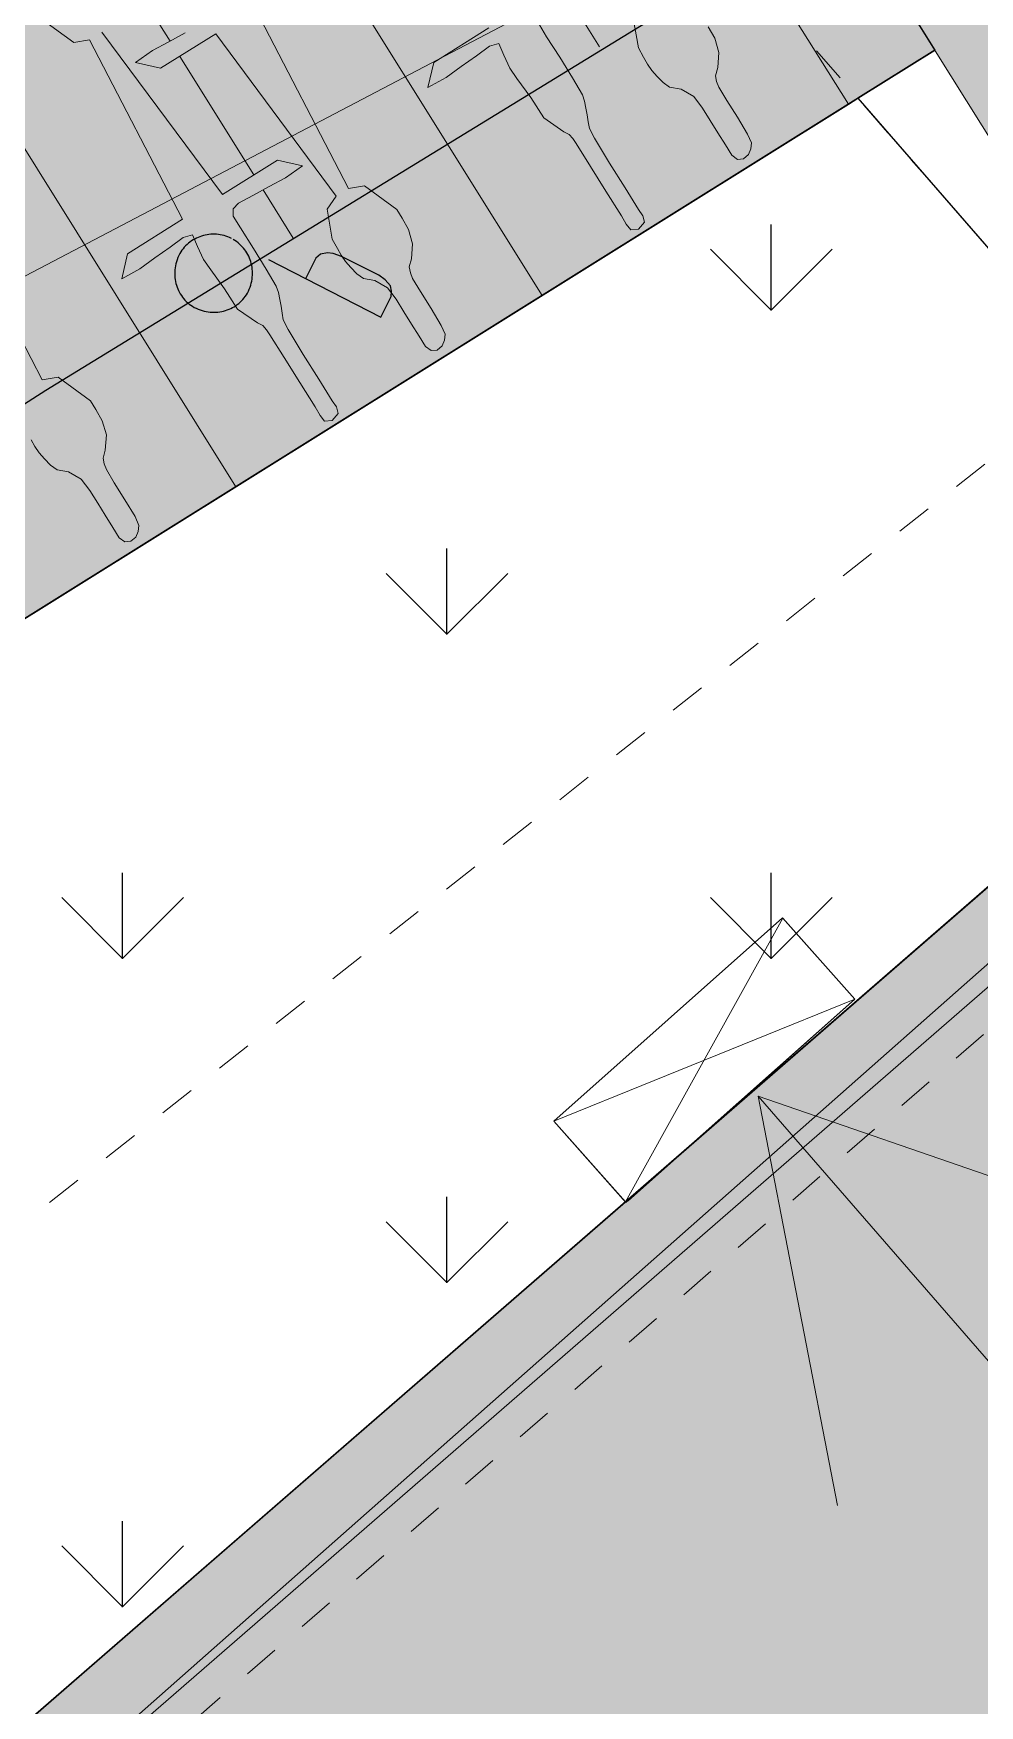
# Model space of a CAD drawing. Header units: metres. Extents: x 507649 to 508899, y 6966965 to 6967377.
# Drawn here: x 507763.192 to 507765.811, y 6967252.412 to 6967257.045 of the extents above; entities that cross this region are included whole.
import ezdxf

# ---------------------------------------------------------------- set-up
doc = ezdxf.new("R2010")
doc.units = ezdxf.units.M
doc.header["$PDMODE"] = 1
doc.linetypes.add('Grid Line', pattern=[2.1, 1.2, -0.3, 0.3, -0.3])
doc.linetypes.add('Overhead', pattern=[0.004, 0.0025, -0.0015])
doc.layers.get('DEFPOINTS').update_dxf_attribs({"color": 11})
for name, color, linetype, lineweight in [('A-DETL', 252, 'Continuous', 15), ('A-DETL-GENF', 252, 'Continuous', 5), ('A-FLOR', 252, 'Continuous', 5), ('A-FLOR-OVHD', 252, 'Overhead', 5), ('A-WALL', 252, 'Continuous', 5), ('S_RM_UG_PIPES', 252, 'EXIST_RISINGMAIN', 0)]:
    doc.layers.add(name, color=color, linetype=linetype, lineweight=lineweight)
for name, color, linetype in [('C_ARCH_BUILDING_OUTLINE', 5, 'Continuous'), ('C_TEXT_2.5', 7, 'Continuous'), ('HATCH_LANDSCAPE', 1, 'Continuous'), ('mga2020ROAD_FURNITURE', 252, 'Continuous'), ('mga2020TOPO_GEN', 252, 'Continuous'), ('PAV_CREST SAG', 2, 'Continuous'), ('PAV_FOOTPATH', 101, 'Continuous'), ('ROAD_FURNITURE', 252, 'Continuous')]:
    doc.layers.add(name, color=color, linetype=linetype)
doc.layers.add('C_HATCH_PR_BUILDING', color=7, linetype='Continuous', true_color=0xffffff)
doc.layers.add('HATCH_PAVEMENT_FOOTPATH', color=7, linetype='Continuous', true_color=0xffe8a3)
doc.layers.add('defpoints_hatch_bdy', color=47, linetype='Continuous', plot=False)
doc.layers.add('G-ANNO-TEXT', color=47, linetype='Continuous', lineweight=5, plot=False)
doc.layers.add('S-GRID', color=47, linetype='Continuous', lineweight=5, plot=False)
doc.styles.get("Standard").update_dxf_attribs({"font": 'ARIALN.TTF'})
doc.linetypes.add('EXIST_RISINGMAIN', pattern='A,5,-2.5,5,-2,["RM",Standard,S=2.5,R=0,X=0,Y=-1.25],-5,5,-2.5,5,-2.5', length=34.5)

# ---------------------------------------------------------------- blocks, each defined once
blk = doc.blocks.new('XD_HATCH')
at = {"layer": 'C_HATCH_PR_BUILDING'}
h = blk.add_hatch(color=256, dxfattribs=at)
h.dxf.hatch_style = 1
h.paths.add_polyline_path([(507766.7115, 6967255.4419), (507736.5225, 6967229.2026), (507736.7065, 6967228.9886), (507736.6866, 6967228.9713), (507782.5664, 6967176.2259), (507795.6608, 6967161.1606), (507797.004, 6967162.3282), (507817.315, 6967142.7075), (507816.1899, 6967141.3183), (507902.111, 6967071.7319), (507911.8012, 6967083.7195), (507919.9177, 6967093.7604), (507927.2652, 6967102.8327), (507888.2111, 6967134.4624), (507891.1024, 6967138.2676), (507841.6235, 6967217.7421), (507824.7665, 6967203.095), (507829.3108, 6967190.6071), (507825.7524, 6967187.5143), (507795.4936, 6967222.4037)])
at = {"layer": 'HATCH_LANDSCAPE', "ltscale": 0.5}
h = blk.add_hatch(dxfattribs=at)
h.set_pattern_fill('GRASS', color=256, scale=0.05)
h.paths.add_polyline_path([(507765.6876, 6967256.9979), (507766.7115, 6967255.4419), (507751.6164, 6967242.3217), (507748.7956, 6967245.5671), (507737.8253, 6967236.032), (507740.6461, 6967232.7866), (507736.5214, 6967229.2015), (507736.2584, 6967228.8951), (507736.0784, 6967229.1466), (507735.8162, 6967229.5596), (507735.5842, 6967229.9902), (507735.3834, 6967230.4363), (507735.2151, 6967230.8956), (507735.1947, 6967230.9601), (507735.1169, 6967231.2239), (507735.0799, 6967231.3658), (507734.9786, 6967231.8443), (507734.9118, 6967232.3289), (507734.8797, 6967232.8171), (507734.8803, 6967233.246), (507734.8828, 6967233.3062), (507734.9203, 6967233.7944), (507734.9896, 6967234.2792), (507735.0933, 6967234.7572), (507735.1745, 6967235.0486), (507735.231, 6967235.2266), (507735.4019, 6967235.6849), (507735.5476, 6967236.0122), (507735.6051, 6967236.1298), (507735.6577, 6967236.2326), (507735.8387, 6967236.5602), (507736.1023, 6967236.972), (507736.3513, 6967237.3085), (507736.3954, 6967237.3633), (507736.7158, 6967237.7327), (507737.0357, 6967238.0527), (507737.0624, 6967238.0775), (507737.2362, 6967238.2327), (507737.8116, 6967238.7328), (507738.189, 6967239.0609), (507738.5664, 6967239.3889), (507738.9437, 6967239.7169), (507739.3211, 6967240.0449), (507739.6985, 6967240.3729), (507739.8922, 6967240.5412), (507740.4538, 6967241.028), (507740.8316, 6967241.3555), (507741.2094, 6967241.683), (507741.5872, 6967242.0104), (507741.9651, 6967242.3379), (507742.3429, 6967242.6654), (507742.7207, 6967242.9929), (507743.0985, 6967243.3204), (507743.4764, 6967243.6479), (507743.8542, 6967243.9754), (507744.232, 6967244.3028), (507744.6098, 6967244.6303), (507744.9877, 6967244.9578), (507745.3655, 6967245.2853), (507745.7433, 6967245.6128), (507746.1211, 6967245.9403), (507746.499, 6967246.2678), (507746.8768, 6967246.5953), (507747.2546, 6967246.9227), (507747.6324, 6967247.2502), (507748.0103, 6967247.5777), (507748.3881, 6967247.9052), (507748.7659, 6967248.2327), (507749.1437, 6967248.5602), (507749.5216, 6967248.8877), (507749.8994, 6967249.2152), (507750.2772, 6967249.5426), (507750.655, 6967249.8701), (507750.8401, 6967250.0329), (507750.9252, 6967249.8972), (507751.8789, 6967248.3707), (507765.4483, 6967256.8484)])
at = {"layer": 'HATCH_PAVEMENT_FOOTPATH'}
h = blk.add_hatch(color=256, dxfattribs=at)
h.dxf.hatch_style = 1
h.paths.add_polyline_path([(507837.6741, 6967229.3651), (507837.6601, 6967229.3656), (507837.6504, 6967229.3603)], flags=17)
h.paths.add_polyline_path([(507818.8549, 6967260.9586), (507815.9879, 6967264.6389), (507812.7997, 6967267.4531), (507809.6019, 6967269.3029), (507805.8619, 6967270.6226), (507801.8063, 6967271.2294), (507798.1702, 6967271.0491), (507794.4038, 6967270.141), (507771.8963, 6967256.0787), (507773.231, 6967254.5403), (507795.1886, 6967268.2729), (507798.4566, 6967269.0609), (507801.7069, 6967269.222), (507805.3767, 6967268.6729), (507808.7612, 6967267.4786), (507811.6257, 6967265.8217), (507814.67, 6967263.1345), (507817.3271, 6967259.6667), (507819.0304, 6967256.9433), (507820.7235, 6967258.0021)])
h.paths.add_polyline_path([(507824.7568, 6967208.8777), (507820.8548, 6967204.075), (507817.8418, 6967207.5341)], flags=16)
h.paths.add_polyline_path([(507775.2, 6967252.2769), (507773.231, 6967254.5403), (507771.8963, 6967256.0787), (507768.8747, 6967259.5551), (507765.4333, 6967257.405), (507766.5276, 6967255.6535), (507766.7115, 6967255.4419), (507767.0075, 6967255.0955), (507767.5476, 6967254.4751), (507769.1356, 6967252.7357), (507770.0422, 6967251.7102), (507770.6909, 6967250.9598), (507784.4416, 6967235.0558), (507795.4878, 6967222.3587), (507798.5455, 6967218.8848), (507825.7524, 6967187.5143), (507829.3108, 6967190.6071), (507824.7665, 6967203.095), (507841.6235, 6967217.7421), (507841.6355, 6967217.752), (507842.5745, 6967216.2486), (507846.7018, 6967218.8539), (507843.9539, 6967223.1655), (507842.821, 6967224.9787), (507836.0398, 6967235.8326), (507834.8741, 6967237.6984), (507828.0909, 6967248.5555), (507828.2181, 6967248.635), (507824.2068, 6967255.0785), (507824.2306, 6967257.0688), (507826.6039, 6967258.5414), (507828.5549, 6967258.0054), (507828.2109, 6967258.8379), (507826.5153, 6967261.5518), (507825.7564, 6967262.054), (507825.5442, 6967260.2375), (507821.0713, 6967257.4518), (507820.7233, 6967258.002), (507819.0304, 6967256.9433), (507820.4026, 6967254.7492), (507825.1395, 6967249.8154), (507839.4219, 6967226.9278), (507827.0153, 6967211.6575), (507816.098, 6967209.5361), (507803.586, 6967223.8952), (507801.4694, 6967222.0543), (507795.9286, 6967228.4506), (507787.704, 6967237.9042)])
h = blk.add_hatch(color=256, dxfattribs=at)
h.dxf.hatch_style = 1
h.paths.add_polyline_path([(507751.8789, 6967248.3707), (507750.8192, 6967250.0668), (507764.199, 6967258.2482), (507768.6503, 6967260.7366), (507768.8747, 6967259.5551), (507765.4333, 6967257.405), (507765.6876, 6967256.9979)])
at = {"elevation": 4.784}
blk.add_lwpolyline([(507748.3881, 6967247.9052), (507748.7659, 6967248.2327), (507749.1437, 6967248.5602), (507749.5216, 6967248.8877), (507749.8994, 6967249.2152), (507750.2772, 6967249.5426), (507750.655, 6967249.8701), (507750.8401, 6967250.0329), (507750.9252, 6967249.8972), (507751.8789, 6967248.3707), (507765.4483, 6967256.8484), (507765.4746, 6967256.8649), (507766.7115, 6967255.4419), (507751.6164, 6967242.3217)], dxfattribs=at)
at = {"layer": 'defpoints_hatch_bdy', "color": 4}
blk.add_lwpolyline([(507751.8789, 6967248.3707), (507750.8192, 6967250.0668), (507764.6279, 6967258.6941), (507765.6876, 6967256.9979)], close=True, dxfattribs=at)
blk = doc.blocks.new('BAC R BOL SMALL')
for p, q in [((-2.1385, 3.8476), (-2.3209, 3.7415)), ((-1.9516, 3.9447), (-2.1385, 3.8476)), ((-1.7605, 4.0325), (-1.9516, 3.9447)), ((-1.5655, 4.1112), (-1.7605, 4.0325)), ((-1.367, 4.1804), (-1.5655, 4.1112)), ((-1.1654, 4.2401), (-1.367, 4.1804)), ((-0.9611, 4.2902), (-1.1654, 4.2401)), ((-0.7544, 4.3306), (-0.9611, 4.2902)), ((-0.5458, 4.3611), (-0.7544, 4.3306)), ((-0.3356, 4.3816), (-0.5458, 4.3611)), ((-0.1241, 4.392), (-0.3356, 4.3816)), ((0.0882, 4.3922), (-0.1241, 4.392)), ((0.301, 4.3821), (0.0882, 4.3922)), ((0.5139, 4.3616), (0.301, 4.3821)), ((0.7265, 4.3305), (0.5139, 4.3616)), ((0.9385, 4.2888), (0.7265, 4.3305)), ((1.1495, 4.2362), (0.9385, 4.2888)), ((1.359, 4.1728), (1.1495, 4.2362)), ((1.5668, 4.0983), (1.359, 4.1728)), ((1.7725, 4.0127), (1.5668, 4.0983)), ((1.9756, 3.9158), (1.7725, 4.0127)), ((2.364, 3.6868), (2.1736, 3.8056)), ((-3.9185, 1.9844), (-4.0159, 1.7589)), ((-3.8088, 2.2087), (-3.9185, 1.9844)), ((-3.6931, 2.3988), (-3.8088, 2.2087)), ((-3.569, 2.5811), (-3.6931, 2.3988)), ((-3.4369, 2.7554), (-3.569, 2.5811)), ((-3.2973, 2.9215), (-3.4369, 2.7554)), ((-3.1504, 3.0794), (-3.2973, 2.9215)), ((-2.9967, 3.229), (-3.1504, 3.0794)), ((-2.8365, 3.3701), (-2.9967, 3.229)), ((-2.6702, 3.5026), (-2.8365, 3.3701)), ((-2.4982, 3.6265), (-2.6702, 3.5026)), ((-2.3209, 3.7415), (-2.4982, 3.6265)), ((2.5466, 3.5598), (2.364, 3.6868)), ((2.7214, 3.4249), (2.5466, 3.5598)), ((2.8881, 3.2825), (2.7214, 3.4249)), ((3.0465, 3.1328), (2.8881, 3.2825)), ((3.1966, 2.9762), (3.0465, 3.1328)), ((3.3382, 2.813), (3.1966, 2.9762)), ((3.4711, 2.6437), (3.3382, 2.813)), ((3.5951, 2.4684), (3.4711, 2.6437)), ((3.7101, 2.2875), (3.5951, 2.4684)), ((3.816, 2.1015), (3.7101, 2.2875)), ((3.9126, 1.9105), (3.816, 2.1015)), ((3.9998, 1.7149), (3.9126, 1.9105)), ((11.9592, 2.1519), (11.43, 1.6933)), ((12.7353, 2.293), (11.9592, 2.1519)), ((13.3703, 2.2225), (12.7353, 2.293)), ((14.3228, 1.905), (13.3703, 2.2225)), ((18.4856, -0.2117), (14.3228, 1.905)), ((-4.3679, 0.1747), (-4.3729, -0.0484)), ((-4.3519, 0.3993), (-4.3679, 0.1747)), ((-4.3247, 0.625), (-4.3519, 0.3993)), ((-4.2862, 0.8515), (-4.3247, 0.625)), ((-4.2362, 1.0785), (-4.2862, 0.8515)), ((-4.1746, 1.3056), (-4.2362, 1.0785)), ((-4.1012, 1.5325), (-4.1746, 1.3056)), ((-4.0159, 1.7589), (-4.1012, 1.5325)), ((4.0773, 1.5151), (3.9998, 1.7149)), ((4.145, 1.3114), (4.0773, 1.5151)), ((4.2028, 1.1041), (4.145, 1.3114)), ((4.2506, 0.8936), (4.2028, 1.1041)), ((4.2881, 0.6801), (4.2506, 0.8936)), ((4.3152, 0.4641), (4.2881, 0.6801)), ((4.3318, 0.2458), (4.3152, 0.4641)), ((4.3376, 0.0256), (4.3318, 0.2458)), ((4.3327, -0.1962), (4.3376, 0.0256)), ((6.1384, 1.5522), (18.6973, -4.9036)), ((11.43, 1.6933), (10.2659, -0.5997)), ((-4.3729, -0.0484), (-4.367, -0.2697)), ((-4.367, -0.2697), (-4.3504, -0.4889)), ((-4.3504, -0.4889), (-4.3233, -0.7057)), ((-4.3233, -0.7057), (-4.2858, -0.9197)), ((-4.2858, -0.9197), (-4.2381, -1.1305)), ((-4.2381, -1.1305), (-4.1802, -1.3379)), ((-4.1802, -1.3379), (-4.1125, -1.5415)), ((-4.1125, -1.5415), (-4.035, -1.741)), ((-4.035, -1.741), (-3.9478, -1.936)), ((3.8833, -1.9876), (3.9807, -1.7651)), ((3.9807, -1.7651), (4.066, -1.5415)), ((4.066, -1.5415), (4.1394, -1.3172)), ((4.1394, -1.3172), (4.201, -1.0925)), ((4.201, -1.0925), (4.251, -0.8677)), ((4.251, -0.8677), (4.2895, -0.6432)), ((4.2895, -0.6432), (4.3167, -0.4192)), ((4.3167, -0.4192), (4.3327, -0.1962)), ((19.1911, -0.7409), (18.4856, -0.2117)), ((19.7909, -1.4111), (19.1911, -0.7409)), ((19.8967, -2.0109), (19.7909, -1.4111)), ((-3.9478, -1.936), (-3.8512, -2.1263)), ((-3.8512, -2.1263), (-3.7453, -2.3115)), ((-3.7453, -2.3115), (-3.6303, -2.4912)), ((-3.6303, -2.4912), (-3.5063, -2.6651)), ((-3.5063, -2.6651), (-3.3734, -2.8329)), ((-3.3734, -2.8329), (-3.2318, -2.9943)), ((-3.2318, -2.9943), (-3.0817, -3.1489)), ((-3.0817, -3.1489), (-2.9233, -3.2965)), ((-2.9233, -3.2965), (-2.7566, -3.4365)), ((-2.7566, -3.4365), (-2.5818, -3.5688)), ((-2.5818, -3.5688), (-2.3992, -3.6931)), ((-2.3992, -3.6931), (-2.2088, -3.8088)), ((2.0929, -3.842), (2.2776, -3.7372)), ((2.2776, -3.7372), (2.457, -3.6233)), ((2.457, -3.6233), (2.6306, -3.5003)), ((2.6306, -3.5003), (2.7982, -3.3685)), ((2.7982, -3.3685), (2.9594, -3.2279)), ((2.9594, -3.2279), (3.1139, -3.0788)), ((3.1139, -3.0788), (3.2613, -2.9211)), ((3.2613, -2.9211), (3.4013, -2.7552)), ((3.4013, -2.7552), (3.5336, -2.5811)), ((3.5336, -2.5811), (3.6578, -2.3989)), ((3.6578, -2.3989), (3.7736, -2.2088)), ((3.7736, -2.2088), (3.8833, -1.9876)), ((18.6973, -4.9036), (19.8614, -2.6106)), ((19.8614, -2.6106), (19.8967, -2.0109)), ((-2.2088, -3.8088), (-1.9877, -3.9154)), ((-1.9877, -3.9154), (-1.7652, -4.0101)), ((-1.7652, -4.0101), (-1.5416, -4.0931)), ((-1.5416, -4.0931), (-1.3173, -4.1646)), ((-1.3173, -4.1646), (-1.0926, -4.2245)), ((-1.0926, -4.2245), (-0.8679, -4.2732)), ((-0.8679, -4.2732), (-0.6435, -4.3106)), ((-0.6435, -4.3106), (-0.4197, -4.337)), ((-0.4197, -4.337), (-0.1969, -4.3525)), ((-0.1969, -4.3525), (0.0246, -4.3573)), ((0.0246, -4.3573), (0.2444, -4.3514)), ((0.2444, -4.3514), (0.4623, -4.335)), ((0.4623, -4.335), (0.6778, -4.3082)), ((0.6778, -4.3082), (0.8906, -4.2712)), ((0.8906, -4.2712), (1.1005, -4.2241)), ((1.1005, -4.2241), (1.307, -4.1671)), ((1.307, -4.1671), (1.5099, -4.1002)), ((1.5099, -4.1002), (1.7087, -4.0236)), ((1.7087, -4.0236), (1.9031, -3.9375)), ((1.9031, -3.9375), (2.0929, -3.842))]:
    blk.add_line(p, q)
blk = doc.blocks.new('XE_SURVEY')
at = {"layer": 'mga2020ROAD_FURNITURE'}
blk.add_point((507763.7258, 6967256.3762, 4.6691), dxfattribs=at)
blk.add_point((507763.7258, 6967256.3762, 4.6691), dxfattribs=at)
at = {"layer": 'mga2020TOPO_GEN'}
blk.add_polyline3d([(507721.4061, 6967230.9471, 4.3849), (507722.8503, 6967231.8206, 4.4603), (507725.9428, 6967226.5822, 4.5347), (507728.7643, 6967229.3076, 4.3792), (507732.4014, 6967233.8998, 4.4481), (507736.333, 6967237.9283, 4.5187), (507738.4795, 6967240.1832, 4.5227), (507742.8798, 6967243.4148, 4.5515), (507748.1545, 6967246.6967, 4.5782), (507754.6316, 6967250.6759, 4.5949), (507759.7921, 6967253.8601, 4.5724), (507763.226, 6967256.0566, 4.6167), (507767.2843, 6967258.544, 4.6833), (507767.3115, 6967260.0389, 4.6591)], dxfattribs=at)
at = {"layer": 'S_RM_UG_PIPES'}
blk.add_lwpolyline([(507782.1336, 6967282.6972), (507782.6195, 6967280.7571), (507784.2107, 6967274.4042), (507783.0387, 6967266.9042), (507782.2027, 6967265.9602), (507774.9124, 6967262.4329), (507770.4424, 6967260.194), (507766.0161, 6967257.8685), (507761.8947, 6967255.7032), (507756.9433, 6967252.5983), (507752.2532, 6967249.6573), (507747.9878, 6967247.1179), (507745.4098, 6967245.5836), (507743.6911, 6967244.5608), (507741.1352, 6967242.9905), (507734.7873, 6967238.9962), (507730.5554, 6967236.3333), (507726.0446, 6967234.1852), (507725.0957, 6967233.7482), (507720.8087, 6967233.4102), (507720.2157, 6967230.8222)], dxfattribs=at)
at = {"layer": 'ROAD_FURNITURE', "xscale": 0.0247222863170386, "yscale": 0.0247222863170386, "zscale": 0.0247222863170386}
blk.add_blockref('BAC R BOL SMALL', (507763.691, 6967256.3799, 4.6691), dxfattribs=at)
blk = doc.blocks.new('25027_BNP_Skygate Play-Sheet - 000101 - SITE PLAN')
at = {"layer": 'A-DETL'}
for p, q in [((-2230940.51, 4015611.11), (-2231237.42, 4015560.63)), ((-2230940.51, 4015611.11), (-2231235.32, 4015560.99)), ((-2231095.33, 4014724.93), (-2230940.51, 4015611.11)), ((-2230798.42, 4014775.42), (-2230940.51, 4015611.11)), ((-2231237.42, 4015560.63), (-2231095.33, 4014724.93)), ((-2231095.33, 4014724.93), (-2231236.13, 4015553.05)), ((-2231235.32, 4015560.99), (-2230799.73, 4014775.19)), ((-2231095.33, 4014724.93), (-2230798.42, 4014775.42)), ((-2231095.33, 4014724.93), (-2230799.73, 4014775.19))]:
    blk.add_line(p, q, dxfattribs=at)
at = {"layer": 'A-DETL-GENF'}
for p, q in [((-2228681.16, 4015820.84), (-2228702.67, 4015797.25)), ((-2228660.93, 4015829.49), (-2228681.16, 4015820.84)), ((-2228637.16, 4015834.61), (-2228660.93, 4015829.49)), ((-2228615.39, 4015838.04), (-2228637.16, 4015834.61)), ((-2228594.08, 4015839.02), (-2228615.39, 4015838.04)), ((-2228572.64, 4015838.02), (-2228594.08, 4015839.02)), ((-2228932.33, 4015774.64), (-2228950.26, 4015767.49)), ((-2228898.52, 4015774.39), (-2228932.33, 4015774.64)), ((-2228858.91, 4015774.39), (-2228898.52, 4015774.39)), ((-2228819.3, 4015774.61), (-2228858.91, 4015774.39)), ((-2228778.38, 4015774.15), (-2228819.3, 4015774.61)), ((-2228738.42, 4015778.04), (-2228778.38, 4015774.15)), ((-2228702.67, 4015797.25), (-2228738.42, 4015778.04)), ((-2228950.26, 4015767.49), (-2228957.71, 4015752.49)), ((-2228957.71, 4015752.49), (-2228954.86, 4015734.63)), ((-2228954.86, 4015734.63), (-2228945.39, 4015720.87)), ((-2228945.39, 4015720.87), (-2228932.38, 4015710.37)), ((-2228932.38, 4015710.37), (-2228905.63, 4015706.68)), ((-2228905.63, 4015706.68), (-2228850.85, 4015705.83)), ((-2228850.85, 4015705.83), (-2228796, 4015705.94)), ((-2228796, 4015705.94), (-2228753.18, 4015705)), ((-2228753.18, 4015705), (-2228736.55, 4015702.12)), ((-2228736.55, 4015702.12), (-2228721.5, 4015696.02)), ((-2228721.5, 4015696.02), (-2228705.71, 4015679.15)), ((-2228568.18, 4015640.97), (-2228465.27, 4015682.73)), ((-2228465.27, 4015682.73), (-2228448.1, 4015723.49)), ((-2228448.1, 4015723.49), (-2227889.89, 4015678.8)), ((-2228705.71, 4015679.15), (-2228671.74, 4015654.05)), ((-2228671.74, 4015654.05), (-2228632.38, 4015643.35)), ((-2228632.38, 4015643.35), (-2228596.02, 4015641.47)), ((-2228596.02, 4015641.47), (-2228568.18, 4015640.97)), ((-2228327.15, 4015388.72), (-2228330.38, 4015331.42)), ((-2228276.86, 4015338.42), (-2228327.15, 4015388.72)), ((-2228330.38, 4015331.42), (-2228326.61, 4015280.11)), ((-2228276.86, 4015158.42), (-2228276.86, 4015338.42)), ((-2228326.61, 4015280.11), (-2228323.75, 4015228.69)), ((-2228323.75, 4015228.69), (-2228320.78, 4015183.82)), ((-2228320.78, 4015183.82), (-2228327.84, 4015157.95)), ((-2227598.56, 4015196.25), (-2227701.48, 4015154.49)), ((-2228644.74, 4015125.82), (-2228660.05, 4015123.57)), ((-2228630.47, 4015134.49), (-2228644.74, 4015125.82)), ((-2228568.42, 4015161.72), (-2228630.47, 4015134.49)), ((-2228501.73, 4015161.87), (-2228568.42, 4015161.72)), ((-2228436.63, 4015166.53), (-2228501.73, 4015161.87)), ((-2228401.99, 4015168.63), (-2228436.63, 4015166.53)), ((-2228362.82, 4015163.06), (-2228401.99, 4015168.63)), ((-2228327.84, 4015157.95), (-2228362.82, 4015163.06)), ((-2227718.64, 4015113.74), (-2228276.86, 4015158.42)), ((-2227701.48, 4015154.49), (-2227718.64, 4015113.74)), ((-2228959.23, 4015121.57), (-2228968.79, 4015102.51)), ((-2228968.79, 4015102.51), (-2228961.85, 4015078.03)), ((-2228939.69, 4015123.82), (-2228959.23, 4015121.57)), ((-2228912.5, 4015122.5), (-2228939.69, 4015123.82)), ((-2228831.77, 4015122.9), (-2228912.5, 4015122.5)), ((-2228751.04, 4015122.9), (-2228831.77, 4015122.9)), ((-2228675.81, 4015123.2), (-2228751.04, 4015122.9)), ((-2228660.05, 4015123.57), (-2228675.81, 4015123.2)), ((-2228961.85, 4015078.03), (-2228943.72, 4015072.38)), ((-2228943.72, 4015072.38), (-2228922.59, 4015073.71)), ((-2228922.59, 4015073.71), (-2228852.08, 4015073.3)), ((-2228852.08, 4015073.3), (-2228771.35, 4015073.3)), ((-2228771.35, 4015073.3), (-2228690.64, 4015072.48)), ((-2228690.64, 4015072.48), (-2228660.72, 4015069.65)), ((-2228660.72, 4015069.65), (-2228643.17, 4015062.74)), ((-2228643.17, 4015062.74), (-2228625.59, 4015055.04)), ((-2228625.59, 4015055.04), (-2228607.6, 4015048.17)), ((-2228607.6, 4015048.17), (-2228589.47, 4015041.1)), ((-2228589.47, 4015041.1), (-2228571.24, 4015036.69)), ((-2228571.24, 4015036.69), (-2228516.32, 4015035.19)), ((-2228516.32, 4015035.19), (-2228449.15, 4015034.78)), ((-2228449.15, 4015034.78), (-2228381.99, 4015035.63)), ((-2228381.99, 4015035.63), (-2228343.72, 4015034.64)), ((-2228343.72, 4015034.64), (-2228326.63, 4015024.66)), ((-2228276.86, 4015028.61), (-2227718.64, 4015073.3)), ((-2227839.59, 4015038.9), (-2227889.89, 4014988.61)), ((-2227836.37, 4014981.6), (-2227839.59, 4015038.9)), ((-2228326.63, 4015024.66), (-2228320.78, 4015003.22)), ((-2228320.78, 4015003.22), (-2228323.75, 4014958.35)), ((-2228276.86, 4014848.61), (-2228276.86, 4015028.61)), ((-2227889.89, 4014988.61), (-2227889.89, 4014808.61)), ((-2228323.75, 4014958.35), (-2228326.61, 4014906.93)), ((-2227840.14, 4014930.3), (-2227836.37, 4014981.6)), ((-2228326.61, 4014906.93), (-2228330.38, 4014855.62)), ((-2227843, 4014878.87), (-2227840.14, 4014930.3)), ((-2228330.38, 4014855.62), (-2228327.15, 4014798.32)), ((-2228327.15, 4014798.32), (-2228276.86, 4014848.61)), ((-2228681.16, 4014820.84), (-2228702.67, 4014797.25)), ((-2228660.93, 4014829.49), (-2228681.16, 4014820.84)), ((-2228637.16, 4014834.61), (-2228660.93, 4014829.49)), ((-2228615.39, 4014838.04), (-2228637.16, 4014834.61)), ((-2228594.08, 4014839.02), (-2228615.39, 4014838.04)), ((-2228572.64, 4014838.02), (-2228594.08, 4014839.02)), ((-2228543.08, 4014836.25), (-2228572.64, 4014838.02)), ((-2228465.27, 4014804.68), (-2228543.08, 4014836.25)), ((-2228448.1, 4014763.92), (-2228465.27, 4014804.68)), ((-2227889.89, 4014808.61), (-2228448.1, 4014763.92)), ((-2228950.26, 4014767.49), (-2228957.71, 4014752.49)), ((-2228932.33, 4014774.64), (-2228950.26, 4014767.49)), ((-2228898.52, 4014774.39), (-2228932.33, 4014774.64)), ((-2228858.91, 4014774.39), (-2228898.52, 4014774.39)), ((-2228819.3, 4014774.61), (-2228858.91, 4014774.39)), ((-2228778.38, 4014774.15), (-2228819.3, 4014774.61)), ((-2228738.42, 4014778.04), (-2228778.38, 4014774.15)), ((-2228702.67, 4014797.25), (-2228738.42, 4014778.04)), ((-2228957.71, 4014752.49), (-2228954.86, 4014734.63)), ((-2228954.86, 4014734.63), (-2228945.39, 4014720.87)), ((-2228945.39, 4014720.87), (-2228932.38, 4014710.37)), ((-2228932.38, 4014710.37), (-2228905.63, 4014706.68)), ((-2228465.27, 4014682.73), (-2228448.1, 4014723.49)), ((-2228448.1, 4014723.49), (-2227889.89, 4014678.8)), ((-2228905.63, 4014706.68), (-2228850.85, 4014705.83)), ((-2228850.85, 4014705.83), (-2228796, 4014705.94)), ((-2228796, 4014705.94), (-2228753.18, 4014705)), ((-2228753.18, 4014705), (-2228736.55, 4014702.12)), ((-2228736.55, 4014702.12), (-2228721.5, 4014696.02)), ((-2228721.5, 4014696.02), (-2228705.71, 4014679.15)), ((-2228705.71, 4014679.15), (-2228671.74, 4014654.05)), ((-2228568.18, 4014640.97), (-2228465.27, 4014682.73)), ((-2228671.74, 4014654.05), (-2228632.38, 4014643.35)), ((-2228632.38, 4014643.35), (-2228596.02, 4014641.47)), ((-2228596.02, 4014641.47), (-2228568.18, 4014640.97)), ((-2228327.15, 4014388.72), (-2228330.38, 4014331.42)), ((-2228276.86, 4014338.42), (-2228327.15, 4014388.72)), ((-2228276.86, 4014158.42), (-2228276.86, 4014338.42)), ((-2228330.38, 4014331.42), (-2228326.61, 4014280.11)), ((-2228326.61, 4014280.11), (-2228323.75, 4014228.69)), ((-2228323.75, 4014228.69), (-2228320.78, 4014183.82)), ((-2228568.42, 4014161.72), (-2228630.47, 4014134.49)), ((-2228501.73, 4014161.87), (-2228568.42, 4014161.72)), ((-2228436.63, 4014166.53), (-2228501.73, 4014161.87)), ((-2228401.99, 4014168.63), (-2228436.63, 4014166.53)), ((-2228362.82, 4014163.06), (-2228401.99, 4014168.63)), ((-2228327.84, 4014157.95), (-2228362.82, 4014163.06)), ((-2228320.78, 4014183.82), (-2228327.84, 4014157.95)), ((-2228959.23, 4014121.57), (-2228968.79, 4014102.51)), ((-2228939.69, 4014123.82), (-2228959.23, 4014121.57)), ((-2228912.5, 4014122.5), (-2228939.69, 4014123.82)), ((-2228831.77, 4014122.9), (-2228912.5, 4014122.5)), ((-2228751.04, 4014122.9), (-2228831.77, 4014122.9)), ((-2228675.81, 4014123.2), (-2228751.04, 4014122.9)), ((-2228660.05, 4014123.57), (-2228675.81, 4014123.2)), ((-2228644.74, 4014125.82), (-2228660.05, 4014123.57)), ((-2228630.47, 4014134.49), (-2228644.74, 4014125.82)), ((-2228968.79, 4014102.51), (-2228961.85, 4014078.03)), ((-2228961.85, 4014078.03), (-2228943.72, 4014072.38)), ((-2228943.72, 4014072.38), (-2228922.59, 4014073.71)), ((-2228922.59, 4014073.71), (-2228852.08, 4014073.3)), ((-2228852.08, 4014073.3), (-2228771.35, 4014073.3)), ((-2228771.35, 4014073.3), (-2228690.64, 4014072.48)), ((-2228690.64, 4014072.48), (-2228660.72, 4014069.65)), ((-2228660.72, 4014069.65), (-2228643.17, 4014062.74)), ((-2228643.17, 4014062.74), (-2228625.59, 4014055.04)), ((-2228625.59, 4014055.04), (-2228607.6, 4014048.17)), ((-2228607.6, 4014048.17), (-2228589.47, 4014041.1)), ((-2228589.47, 4014041.1), (-2228571.24, 4014036.69)), ((-2228571.24, 4014036.69), (-2228516.32, 4014035.19)), ((-2228516.32, 4014035.19), (-2228449.15, 4014034.78)), ((-2228449.15, 4014034.78), (-2228381.99, 4014035.63)), ((-2228381.99, 4014035.63), (-2228343.72, 4014034.64)), ((-2228660.93, 4013829.49), (-2228681.16, 4013820.84)), ((-2228637.16, 4013834.61), (-2228660.93, 4013829.49)), ((-2228615.39, 4013838.04), (-2228637.16, 4013834.61)), ((-2228594.08, 4013839.02), (-2228615.39, 4013838.04)), ((-2228572.64, 4013838.02), (-2228594.08, 4013839.02)), ((-2228543.08, 4013836.25), (-2228572.64, 4013838.02)), ((-2228465.27, 4013804.68), (-2228543.08, 4013836.25)), ((-2228702.67, 4013797.25), (-2228738.42, 4013778.04)), ((-2228681.16, 4013820.84), (-2228702.67, 4013797.25)), ((-2228950.26, 4013767.49), (-2228957.71, 4013752.49)), ((-2228957.71, 4013752.49), (-2228954.86, 4013734.63)), ((-2228932.33, 4013774.64), (-2228950.26, 4013767.49)), ((-2228898.52, 4013774.39), (-2228932.33, 4013774.64)), ((-2228858.91, 4013774.39), (-2228898.52, 4013774.39)), ((-2228819.3, 4013774.61), (-2228858.91, 4013774.39)), ((-2228778.38, 4013774.15), (-2228819.3, 4013774.61)), ((-2228738.42, 4013778.04), (-2228778.38, 4013774.15)), ((-2228954.86, 4013734.63), (-2228945.39, 4013720.87)), ((-2228945.39, 4013720.87), (-2228932.38, 4013710.37)), ((-2228932.38, 4013710.37), (-2228905.63, 4013706.68)), ((-2228905.63, 4013706.68), (-2228850.85, 4013705.83)), ((-2228850.85, 4013705.83), (-2228796, 4013705.94)), ((-2228796, 4013705.94), (-2228753.18, 4013705)), ((-2228753.18, 4013705), (-2228736.55, 4013702.12)), ((-2228736.55, 4013702.12), (-2228721.5, 4013696.02)), ((-2228721.5, 4013696.02), (-2228705.71, 4013679.15)), ((-2228705.71, 4013679.15), (-2228671.74, 4013654.05)), ((-2228671.74, 4013654.05), (-2228632.38, 4013643.35)), ((-2228632.38, 4013643.35), (-2228596.02, 4013641.47))]:
    blk.add_line(p, q, dxfattribs=at)
at = {"layer": 'A-FLOR'}
for p, q in [((-2228983.37, 4029426.11), (-2228983.37, 4013143.92)), ((-2228983.37, 4015426.11), (-2228983.37, 4016426.11)), ((-2227183.37, 4015426.11), (-2228983.37, 4015426.11)), ((-2228983.37, 4014426.11), (-2228983.37, 4015426.11)), ((-2228983.37, 4015426.11), (-2227183.37, 4015426.11)), ((-2228483.37, 4014926.11), (-2228325.54, 4014926.11)), ((-2228276.86, 4014926.11), (-2227889.89, 4014926.11)), ((-2227840.37, 4014926.11), (-2227683.37, 4014926.11)), ((-2227183.37, 4014426.11), (-2228983.37, 4014426.11)), ((-2228983.37, 4013426.11), (-2228983.37, 4014426.11)), ((-2228983.37, 4014426.11), (-2227183.37, 4014426.11)), ((-2228483.37, 4013926.11), (-2228325.54, 4013926.11)), ((-2227183.37, 4013426.11), (-2228983.37, 4013426.11)), ((-2220833.66, 4013143.92), (-2230568.66, 4013143.92))]:
    blk.add_line(p, q, dxfattribs=at)
at = {"layer": 'A-FLOR-OVHD'}
blk.add_line((-2229984.83, 4013236.39), (-2232185.84, 4033132.03), dxfattribs=at)
at = {"layer": 'A-WALL'}
for p, q in [((-2231072.79, 4013198.72), (-2237289.74, 4052449.7)), ((-2232407.68, 4022962.61), (-2231235.34, 4015560.98)), ((-2231206.19, 4015376.96), (-2230866.36, 4013231.42))]:
    blk.add_line(p, q, dxfattribs=at)
at = {"layer": 'G-ANNO-TEXT'}
for q in [(-2232259.72, 4015508.16), (-2233272.53, 4014763.19), (-2232079.08, 4014367.67)]:
    blk.add_line((-2231181.71, 4015094.36), q, dxfattribs=at)
at = {"layer": 'S-GRID', "linetype": 'Grid Line'}
for p, q in [((-2229896.36, 4005189.76), (-2243808.06, 4093021.55)), ((-2319776.91, 3999014.19), (-2220382.59, 4014757.29))]:
    blk.add_line(p, q, dxfattribs=at)
blk = doc.blocks.new('XE_ARCH')
at = {"xscale": 0.001, "yscale": 0.001, "zscale": 0.001, "rotation": 121.996}
blk.add_blockref('25027_BNP_Skygate Play-Sheet - 000101 - SITE PLAN', (509988.1258, 6971273.7702), dxfattribs=at)
at = {"layer": 'DEFPOINTS'}
blk.add_lwpolyline([(507766.7127, 6967255.4428), (507736.5225, 6967229.2026), (507795.6614, 6967161.1614), (507797.0047, 6967162.3289), (507817.3155, 6967142.7081), (507816.1904, 6967141.3189), (507902.0841, 6967071.7407), (507927.2653, 6967102.8324), (507888.2115, 6967134.4625), (507891.2843, 6967138.2566), (507841.6355, 6967217.752), (507824.7674, 6967203.0956), (507829.2813, 6967190.6909), (507825.6989, 6967187.5773), (507766.7127, 6967255.4428)], dxfattribs=at)
blk = doc.blocks.new('XD_DESIGN BASE_1')
at = {"layer": 'C_ARCH_BUILDING_OUTLINE', "elevation": 5.24}
blk.add_lwpolyline([(507902.0949, 6967072.0717), (507919.6667, 6967093.7873), (507918.6255, 6967094.6306), (507925.8995, 6967103.612), (507888.0084, 6967134.4331), (507891.1024, 6967138.2676), (507841.5569, 6967217.4825), (507824.9404, 6967203.0501), (507829.4941, 6967190.5359), (507825.6755, 6967187.2156), (507825.5607, 6967187.3476), (507766.6967, 6967255.2303), (507751.8282, 6967242.0777), (507736.7831, 6967229.129), (507754.4299, 6967208.8413), (507781.9748, 6967177.1352), (507795.7541, 6967161.4405), (507797.0645, 6967162.5794), (507797.2882, 6967162.4069), (507817.6589, 6967142.7285), (507816.5471, 6967141.3558), (507902.0949, 6967072.0717)], dxfattribs=at)
at = {"layer": 'C_ARCH_BUILDING_OUTLINE'}
blk.add_polyline3d([(507784.7351, 6967234.7817, 5.19), (507781.7174, 6967238.2535, 5.19), (507781.6689, 6967238.3094, 5.25), (507780.4579, 6967239.7027, 5.25), (507780.4054, 6967239.763, 5.19), (507774.8293, 6967246.1784, 5.19), (507774.7807, 6967246.2343, 5.205), (507773.5698, 6967247.6276, 5.205), (507773.5173, 6967247.6879, 5.19), (507771.9681, 6967249.4826, 5.1018), (507770.9588, 6967250.6315, 5.0407), (507769.9963, 6967251.7313, 4.9822), (507768.8076, 6967253.0988, 4.9641), (507768.2426, 6967253.7489, 4.9296), (507768.2086, 6967253.7194, 4.9296), (507766.9739, 6967255.1399, 4.8544), (507766.7115, 6967255.4419, 4.8384), (507751.6164, 6967242.3217, 5), (507740.6461, 6967232.7866, 5), (507736.5214, 6967229.2015, 5.19), (507736.7065, 6967228.9886, 5.19), (507736.6866, 6967228.9713, 5.19), (507745.1455, 6967219.2793, 5.19)], dxfattribs=at)
at = {"layer": 'PAV_CREST SAG'}
blk.add_polyline3d([(507750.8499, 6967250.039, 4.7508), (507750.9252, 6967249.8972, 4.7524), (507751.8789, 6967248.3707, 4.7704), (507765.4483, 6967256.8484, 4.8152), (507765.4746, 6967256.8649, 4.8118), (507765.6876, 6967256.9979, 4.784)], dxfattribs=at)
at = {"layer": 'PAV_FOOTPATH'}
blk.add_polyline3d([(507764.6279, 6967258.6941, 4.626), (507765.2637, 6967257.6764, 4.776), (507765.6876, 6967256.9979, 4.784), (507765.4746, 6967256.8649, 4.784), (507765.9351, 6967256.3351, 4.791), (507766.5276, 6967255.6535, 4.8271), (507766.7115, 6967255.4419, 4.8384)], dxfattribs=at)

msp = doc.modelspace()

# ---------------------------------------------------------------- block references
at = {"layer": 'C_TEXT_2.5'}
for name in ['XD_HATCH', 'XE_SURVEY']:
    msp.add_blockref(name, (0, 0), dxfattribs=at)

# ---------------------------------------------------------------- next in the draw order: block references
msp.add_blockref('XE_ARCH', (0, 0), dxfattribs=at)

# ---------------------------------------------------------------- next in the draw order: block references
msp.add_blockref('XD_DESIGN BASE_1', (0, 0), dxfattribs=at)

doc.saveas('drawing.dxf')
